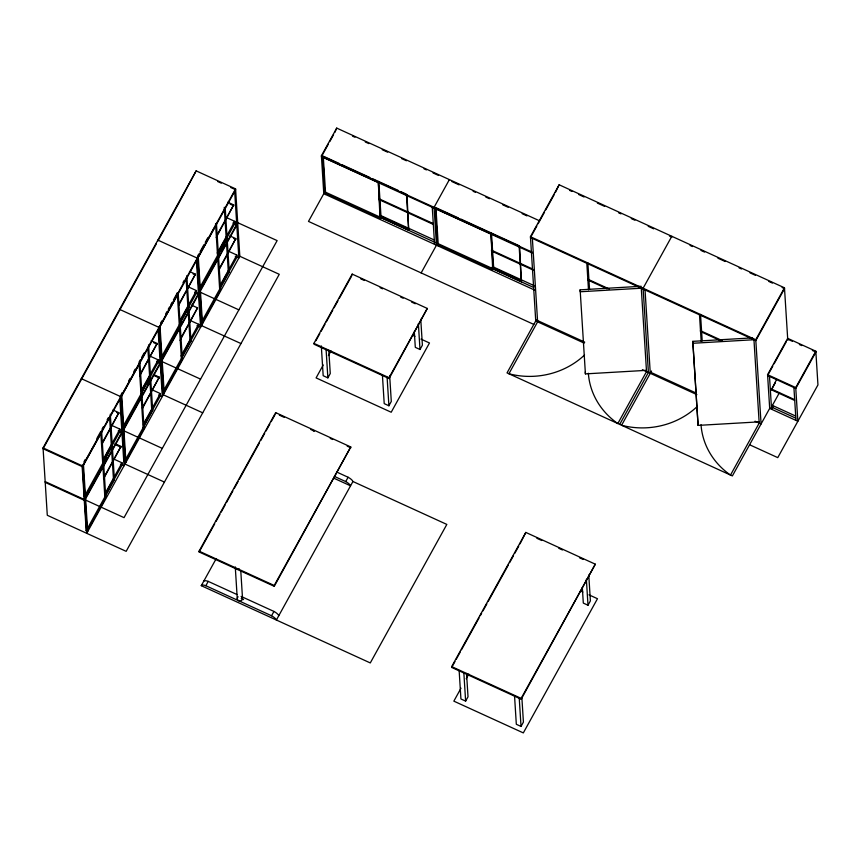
<?xml version="1.0" encoding="UTF-8"?>
<svg xmlns="http://www.w3.org/2000/svg" width="861" height="861" viewBox="0 0 861 861"><rect width="100%" height="100%" fill="white"/><g stroke="black" fill="none" stroke-linecap="round" stroke-linejoin="round"><path stroke-width="1.29" d="M239.821 256.277L279.255 274.304L126.158 551.341L47.29 515.287L43.05 447.892L196.147 170.855L235.58 188.882L239.821 256.277L86.724 533.314L82.484 465.919L235.58 188.882M56.395 424.677L43.104 448.742L82.538 466.77L235.634 189.732L230.845 187.547M56.729 424.086L61.594 415.282M61.917 414.69L78.781 384.178M79.126 383.565L83.969 374.783M84.281 374.223L106.355 334.272M106.678 333.691L119.001 311.391M128.73 293.784L119.647 310.218L119.593 309.379L159.027 327.406L163.267 394.79L202.701 412.817M129.042 293.214L133.918 284.388M134.241 283.818L156.315 243.867M178.679 203.39L157.918 240.962L157.864 240.111L197.309 258.149L201.539 325.533M179.002 202.809L196.147 170.855M83.991 461.765L85.282 459.44M96.862 438.486L100.726 431.501L101.663 431.921L103.664 463.724L102.717 463.293L100.726 431.501M101.996 429.187L103.277 426.884M107.098 419.953L108.378 417.65M120.981 394.833L122.262 392.508M128.698 380.863L129.989 378.539M133.853 371.554L135.134 369.218M140.268 359.93L138.998 362.233L139.934 362.664L141.936 394.467L141 394.037L139.073 363.557M141.548 357.616L144.099 352.999M160.544 323.252L161.825 320.916M165.689 313.931L166.969 311.607M168.261 309.282L169.552 306.946M170.833 304.622L172.125 302.286M173.405 299.962L177.269 292.977L178.205 293.407L180.207 325.21L179.271 324.78L177.269 292.977M183.006 282.591L184.286 280.277M197.524 256.32L198.816 253.984M200.096 251.66L203.96 244.675M205.252 242.35L207.824 237.69M83 465.693L82.064 465.263L84.066 497.055L85.002 497.486L83 465.693L101.663 431.921M121.272 396.426L120.336 395.995L122.337 427.799L123.274 428.229L121.272 396.426L139.934 362.664M158.693 328.063L160.609 358.542L161.545 358.972L159.554 327.169L178.205 293.407M197.826 257.913L196.878 257.482L198.88 289.285L199.827 289.705L197.826 257.913L216.477 224.151L215.541 223.72L217.542 255.513L218.479 255.943L216.477 224.151M101.996 443.243L118.872 412.699L112.931 409.976M139.622 375.159L157.154 343.442L151.202 340.719M178.539 304.729L195.425 274.185L189.474 271.463M216.811 235.473L233.697 204.918L227.745 202.206M102.05 444.093L118.872 412.699M139.676 376.009L157.154 343.442M178.593 305.569L195.425 274.185M216.219 237.485L233.697 204.918M103.029 459.677L119.905 429.122L111.586 425.323M141.301 390.41L158.187 359.866L158.316 361.975L141.43 392.519M179.572 321.153L196.459 290.609L188.129 286.799M217.198 253.069L234.73 221.342L234.859 223.451L217.984 254.006M103.062 460.56L111.349 445.546L109.605 417.725M141.333 391.303L149.62 376.289L147.791 347.144M179.605 322.036L187.902 307.033L186.062 277.888M217.876 252.779L226.174 237.776L224.258 207.297M103.159 461.776L120.045 431.232L119.905 429.122M179.712 323.262L196.588 292.708L196.459 290.609M84.066 497.055L112.296 445.976L110.294 414.184M122.337 427.799L150.567 376.72L148.566 344.917M160.609 358.542L188.839 307.463L186.837 275.66M198.88 289.285L227.11 238.206L225.195 207.727M105.785 497.421L104.838 496.991L102.846 465.188L103.783 465.618L105.785 497.421L87.122 531.183L86.186 530.753L84.184 498.95L106.667 458.267M144.056 428.165L143.12 427.734L141.118 395.931L142.054 396.361L144.056 428.165L125.394 461.926L124.458 461.496L122.456 429.693L142.388 393.628M147.489 384.383L150.04 379.766M182.328 358.897L181.391 358.467L179.389 326.674L180.326 327.105L182.328 358.897L163.665 392.659L162.729 392.239L160.727 360.436L181.94 322.057M220.599 289.64L219.663 289.21L217.661 257.407L218.597 257.837L220.599 289.64L201.948 323.402L201 322.972L198.999 291.179L219.577 253.952M220.846 251.638L224.678 244.718M225.948 242.404L227.229 240.101L226.292 239.67L228.294 271.463L219.996 286.476M84.604 499.617L237.701 222.579M103.471 478.113L120.992 446.396L115.051 443.673M142.388 407.683L159.274 377.14L153.323 374.417M180.659 338.427L197.546 307.872L191.594 305.16M218.931 269.159L235.817 238.615L229.865 235.892M103.524 478.964L120.992 446.396M142.442 408.523L159.274 377.14M180.067 340.439L197.546 307.872M218.985 270.01L235.817 238.615M105.15 493.364L122.025 462.82L113.706 459.01M143.421 424.107L160.307 393.563L151.977 389.753M181.047 356.024L198.579 324.296L198.708 326.405L181.832 356.96M219.964 285.594L236.85 255.039L228.52 251.24M105.182 494.257L113.469 479.243L111.467 447.451L112.414 447.871L114.405 479.674L86.186 530.753M143.453 424.99L151.74 409.987L149.749 378.183L150.686 378.614L152.688 410.417L124.458 461.496M181.725 355.733L190.023 340.73L188.021 308.927L188.957 309.357L190.959 341.16L162.729 392.239M105.279 495.473L122.165 464.929L122.025 462.82M143.55 426.217L160.437 395.662L160.307 393.563M220.104 287.692L236.979 257.148L236.85 255.039M201 322.972L229.23 271.893L227.229 240.101M533.82 324.425L308.486 221.406L323.79 193.703L321.411 155.798L336.716 128.095L539.04 220.588M328.471 143.938L321.454 156.637L532.259 253.005M329.752 141.634L333.584 134.703M334.854 132.4L336.716 128.095M324.651 192.864L322.864 155.992L324.651 192.864L380.045 218.188L381.003 216.455L378.818 181.779M380.045 218.188L378.259 181.316L398.212 190.432M199.095 551.148L275.649 412.623L350.761 446.967L274.272 586.319L199.149 551.987L199.095 551.148L274.218 585.48L274.272 586.319M313.921 343.367L352.192 274.099L427.304 308.442L389.086 378.549L313.974 344.206L313.921 343.367L389.032 377.699L389.086 378.549M199.149 551.987L214.723 523.811M216.014 521.465L219.91 514.415M221.212 512.069L225.098 505.03M226.4 502.684L232.89 490.942M234.181 488.596L238.077 481.547M239.369 479.2L259.484 442.812M260.775 440.466L264.671 433.427M265.974 431.07L269.859 424.032M271.161 421.686L275.046 414.636M315.922 340.687L319.808 333.637M321.11 331.291L324.995 324.253M326.297 321.906L332.787 310.164M334.079 307.818L337.975 300.769M339.266 298.423L351.6 276.123M336.812 472.086L348.102 477.252A6.414 2.217 28.9 0 1 352.935 481.503L446.827 524.424L370.284 662.938L201.27 585.684L216.197 558.681M323.23 364.989L316.095 377.904L391.206 412.236L429.478 342.979L420.997 339.105M328.418 355.593L331.011 350.901M201.27 585.684A6.414 2.217 28.9 0 1 205.833 585.717L208.222 581.39L236.979 594.531M325.124 192.003L408.695 230.199L406.995 194.661M321.304 345.907L323.176 375.719L327.869 377.861L330.269 373.534L328.794 350.212M437.323 244.373L435.537 207.501L437.323 244.373L492.718 269.697L493.676 267.965L491.491 233.288M421.147 272.915L436.462 245.213L434.073 207.307L449.388 179.605L449.442 180.444M274.218 585.48L350.761 446.967M389.032 377.699L427.304 308.442M352.935 481.503L276.392 620.017A6.414 2.217 28.9 0 0 271.559 615.766L273.949 611.439L241.091 596.415M334.111 478.318L350.545 485.83A6.414 2.217 28.9 0 0 345.713 481.579L348.102 477.252M382.413 375.105L384.21 403.615L388.903 405.768L391.292 401.441L389.667 375.514M414.324 331.797L415.303 347.349L419.996 349.491L422.396 345.164L420.76 319.248M492.718 269.697L490.931 232.825L493.192 268.836M584.199 343.119L535.736 320.959L530.441 236.721L559.144 184.781L784.479 287.8L787.783 340.267M536.866 226.023L530.494 237.561L755.829 340.579L784.532 288.639L782.111 287.531M538.147 223.709L544.529 212.172M545.799 209.858L554.097 194.855M555.367 192.552L559.144 184.781M437.797 243.512L521.368 281.708L519.657 246.171M536.371 319.808L507.032 372.899L732.377 475.918L770.003 407.813M451.67 666.608L525.823 532.421L595.306 564.181L521.206 699.218L451.724 667.447L451.67 666.608L521.153 698.368L521.206 699.218M451.724 667.447L454.974 661.56M456.276 659.214L460.183 652.143M461.474 649.797L479.039 618.015M480.341 615.658L481.643 613.301M482.946 610.944L486.852 603.884M488.144 601.538L508.313 565.042M509.615 562.685L513.522 555.625M514.813 553.268L518.72 546.208M520.022 543.851L525.823 532.421M461.001 688.197L453.844 701.145L523.327 732.905L597.48 598.718L588.946 594.822M466.199 678.78L468.804 674.066M459.139 670.45L460.926 698.96L465.629 701.112L468.018 696.775L466.544 673.453M619.705 424.408L648.408 372.469L643.102 288.231L671.817 236.291L671.86 237.13L669.438 236.022M651.562 371.016L621.577 425.269A75.865 69.515 -3.6 0 0 697.206 406.521M521.153 698.368L595.306 564.181M514.534 695.774L516.32 724.284L521.023 726.436L523.413 722.11L521.863 697.485M582.327 587.536L583.306 603.087L587.998 605.229L590.388 600.903L588.763 574.987M755.022 421.212L761.081 423.978L755.775 339.74L784.479 287.8M815.83 351.213L795.736 387.579L797.856 421.266L769.691 408.394L767.571 374.696L787.664 338.341L815.83 351.213L817.95 384.91L777.763 457.632L749.597 444.76M772.812 366.162L767.625 375.547L795.79 388.419L815.884 352.063L812.364 350.449M774.104 363.816L786.416 341.526M794.606 400.43L771.413 389.829L776.547 379.593M771.413 389.829L775.309 382.779M795.715 418.123L772.521 407.522L772.392 405.413L779.528 392.487M772.866 406.909L771.564 409.255L769.497 376.397M588.354 373.243A75.865 69.515 -3.6 0 0 617.821 423.558L646.525 371.608L641.284 288.22L580.249 291.761L580.142 289.834L641.176 286.282M759.122 421.858L698.088 425.399L692.804 341.343L752.514 337.878M692.922 343.27L753.956 339.729L759.198 423.117L730.494 475.068A75.865 69.515 -3.6 0 1 701.026 424.753M580.142 289.834L585.415 373.889L646.45 370.348M569.541 190.356L571.962 191.454M578.581 194.478L584.07 196.997M597.373 203.078L604.637 206.392M618.564 212.764L620.985 213.872M631.264 218.565L634.891 220.222M648.204 226.314L653.693 228.822M690.038 245.439L692.459 246.547M700.94 250.422L704.578 252.079M717.902 258.182L725.166 261.496M739.093 267.868L741.515 268.966M749.985 272.84L755.463 275.348M768.787 281.439L772.425 283.097M352.515 136.135L354.936 137.243M365.268 141.968L368.895 143.626M382.209 149.706L387.654 152.193M401.57 158.564L406.414 160.77M423.999 168.81L426.421 169.918M433.04 172.943L438.54 175.461M451.864 181.553L459.128 184.878M473.098 191.26L475.52 192.369M485.787 197.061L489.414 198.719M502.749 204.81L508.194 207.307M522.132 213.679L526.975 215.885M787.718 339.18L792.411 341.322M799.363 344.508L801.795 345.616M530.441 236.721L755.775 339.74M324.07 156.541L339.718 163.698M342.129 164.795L369.832 177.463M372.243 178.561L377.053 180.767M400.559 191.508L406.424 194.188L408.695 230.199M436.742 208.05L458.418 217.962M460.829 219.06L519.097 245.697L521.368 281.708M321.411 155.798L532.206 252.165M322.38 156.853L377.785 182.177M435.053 208.362L490.447 233.686M587.708 279.147L609.491 289.102M700.38 330.656L722.164 340.612M587.762 279.986L607.123 288.844M700.434 331.496L719.796 340.353M767.571 374.696L795.736 387.579M378.711 198.643L433.169 223.537M491.373 250.153L532.529 268.955M378.765 199.483L433.223 224.377M491.427 250.992L533.788 270.354M771.359 388.989L794.552 399.59M379.744 215.067L434.202 239.961M492.406 266.576L534.767 285.938M381.003 216.455L409.169 229.338M493.676 267.965L521.841 280.847M379.873 217.166L435.537 242.619M491.33 268.126L533.691 287.488M323.79 193.703L534.595 290.071M772.392 405.413L795.586 416.014M537.533 320.55L584.727 342.129M650.206 372.06L696.194 393.09M642.349 369.703L696.872 394.618M217.704 181.531L221.288 183.167M230.178 204.132L233.751 205.768M226.4 217.542L277.134 240.606L124.038 517.644L45.17 481.59M360.727 278.824L364.364 280.482M380.11 287.682L382.532 288.79M400.709 297.099L403.131 298.207M411.612 302.082L415.239 303.75M234.16 221.783L237.754 223.419L84.658 500.456L45.224 482.429M233.159 222.676L236.743 224.312L234.676 191.454M233.213 223.516L236.797 225.151L238.863 258.009L235.279 256.363M233.492 238.368L235.871 239.455M226.174 237.776L227.11 238.206M412.516 335.23L414.937 336.339M228.294 271.463L229.23 271.893M193.101 273.938L195.479 275.025M198.999 291.179L199.946 291.61L201.948 323.402M199.418 291.836L238.863 309.863M194.877 291.933L198.471 293.569L196.405 260.722M194.93 292.772L198.514 294.408L200.591 327.266L196.997 325.63M187.902 307.033L188.839 307.463M190.249 320.496L240.983 343.561M190.023 340.73L190.959 341.16M158.607 326.739L159.554 327.169M153.635 342.646L157.208 344.282M160.727 360.436L161.664 360.867L163.665 392.659M149.857 356.056L200.581 379.131M279.33 415.131L284.184 417.348M310.832 429.531L314.469 431.189M330.215 438.389L332.637 439.497M347.177 446.149L350.814 447.806M157.617 360.307L161.201 361.943M156.605 361.19L160.189 362.825L158.123 329.978M156.659 362.029L160.243 363.676L162.309 396.523L158.725 394.887M536.844 538.276L541.72 540.504M558.789 548.306L562.448 549.975M579.507 557.777L583.166 559.456M153.376 375.256L159.328 377.979M149.62 376.289L150.567 376.72M334.412 476.413L345.713 481.579M580.411 590.915L582.854 592.034M151.74 409.987L152.688 410.417M116.547 412.451L118.926 413.538M122.456 429.693L123.392 430.123L125.394 461.926M122.875 430.36L162.309 448.387M118.334 430.446L121.918 432.093L119.851 399.235M118.387 431.296L121.971 432.932L124.038 465.779L120.454 464.144M116.289 445.062L121.046 447.236M111.349 445.546L112.296 445.976M164.429 482.085L124.996 464.057L120.755 396.663L81.321 378.636L81.375 379.475M113.469 479.243L114.405 479.674M43.05 447.892L82.484 465.919M84.184 498.95L85.121 499.38L87.122 531.183M241.22 598.524L243.566 599.59M205.833 585.717L271.559 615.766M793.917 387.558L795.984 420.416M700.531 314.426L702.199 340.913M699.498 314.825L701.166 341.322M692.804 341.343L698.088 425.399M645.04 289.931L650.281 373.33M587.869 262.917L589.537 289.404M586.825 263.315L588.493 289.813M586.363 579.313L587.998 605.229M532.367 238.422L537.619 321.82L508.905 373.76A75.865 69.515 -3.6 0 0 584.544 355.012M519.226 697.927L521.023 726.436M436.01 209.008L438.335 246.074M463.831 672.602L465.629 701.112M432.254 207.286L434.579 244.352M418.371 323.575L419.996 349.491M378.259 181.316L380.53 217.327M387.106 377.258L388.903 405.768M352.192 274.099L352.246 274.95M323.338 157.498L325.673 194.564M326.082 349.351L327.869 377.861M275.649 412.623L275.703 413.463M240.768 570.628L242.511 598.266M235.29 567.302L237.281 598.89M198.31 257.256L200.376 290.103M200.43 290.953L202.496 323.801M160.038 326.513L162.105 359.371M162.159 360.21L164.225 393.057M121.767 395.769L123.833 428.627M123.887 429.467L125.954 462.325M83.495 465.037L85.562 497.884M85.616 498.723L87.682 531.581M585.308 371.963L585.415 373.889M312.909 430.5A2.637 2.411 -3.6 0 1 313.727 430.909M241.564 596.695A2.637 2.411 -3.6 0 1 241.855 600.171A2.637 2.411 -3.6 0 1 238.034 600.311A2.637 2.411 -3.6 0 1 238.11 596.813M239.39 568.97A2.637 2.411 -3.6 0 1 235.268 567.087M273.949 611.439A6.414 2.217 28.9 0 1 278.781 615.69M203.67 581.347A6.414 2.217 28.9 0 1 208.222 581.39"/></g></svg>
